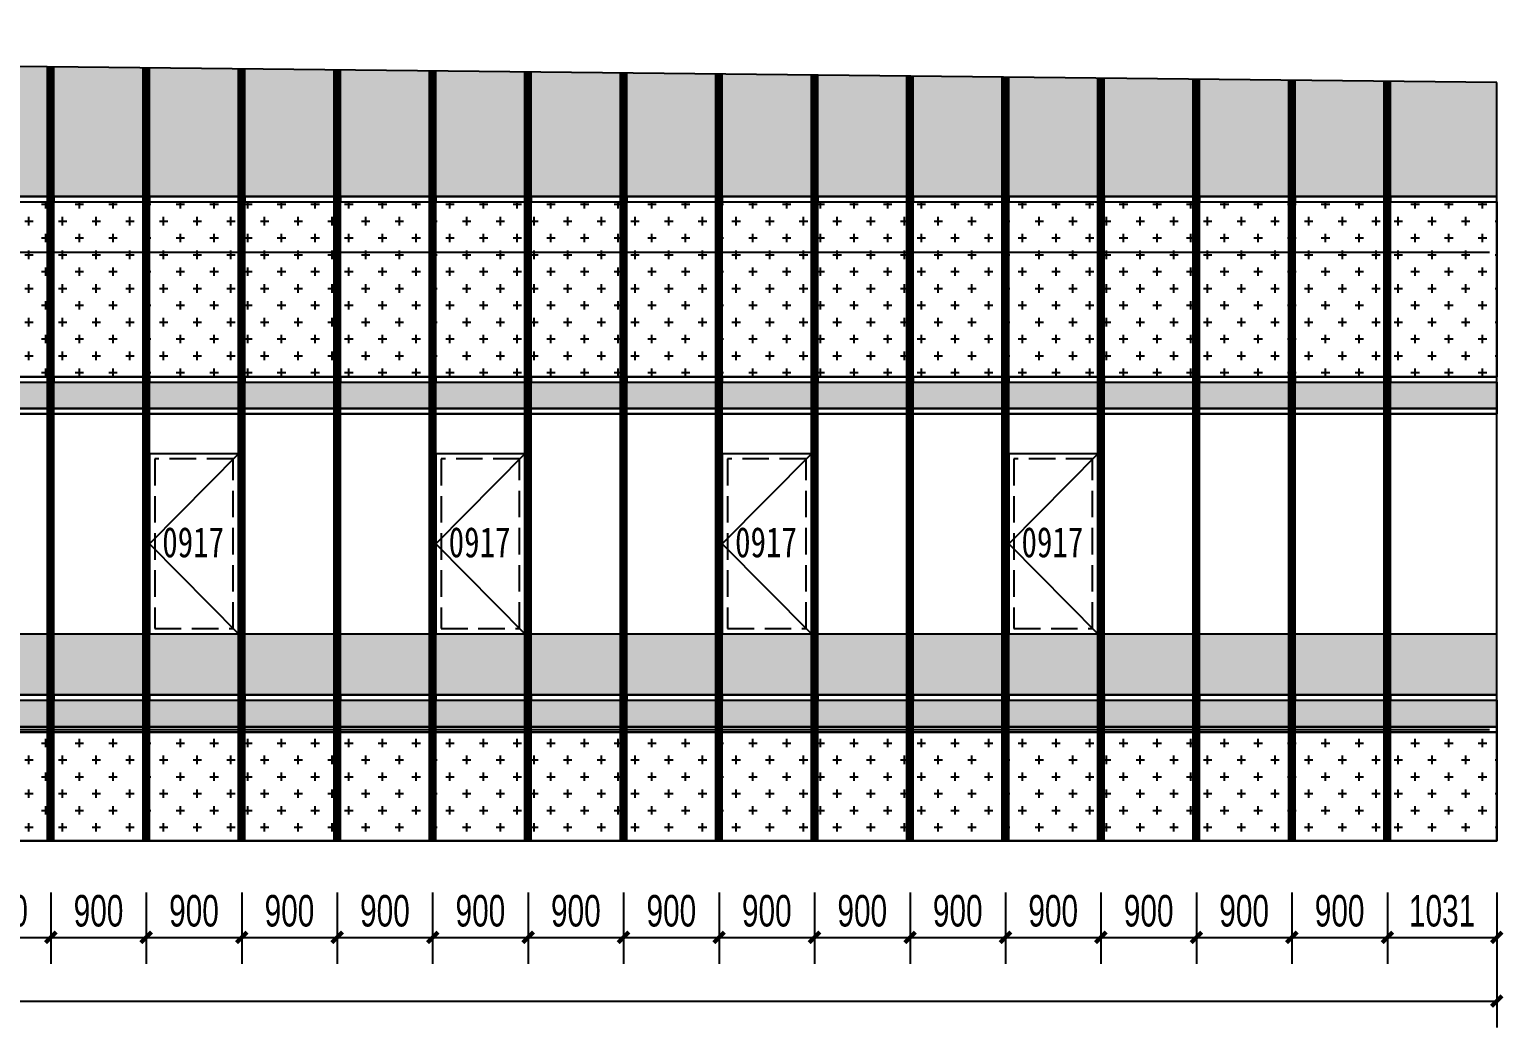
# Model space of a CAD drawing. Extents: x -483182 to 812890, y -390528 to -214858.
# Drawn here: x -357800 to -343904, y -326603 to -317192 of the extents above; entities that cross this region are included whole.
import ezdxf

# ---------------------------------------------------------------- set-up
doc = ezdxf.new("R2010")
doc.units = 0
doc.header["$LTSCALE"] = 1000
doc.header["$MEASUREMENT"] = 0
doc.linetypes.add('DASH', pattern=[0.35, 0.25, -0.1])
for name, color, linetype in [('01-标注_尺寸', 124, 'Continuous'), ('05-填充_156', 156, 'Continuous'), ('05-填充_168', 168, 'Continuous'), ('05-填充_18', 18, 'Continuous'), ('05-填充_天正', 14, 'Continuous'), ('A-C_幕墙龙骨', 133, 'Continuous'), ('A-C_窗', 140, 'Continuous'), ('E-立面轮廓', 241, 'Continuous')]:
    doc.layers.add(name, color=color, linetype=linetype)
doc.layers.add('04-不打印_辅助线', color=165, linetype='Continuous', plot=False)
doc.styles.add('_TCH_DIM_T3', font='ros.shx', dxfattribs={"width": 0.705882, "bigfont": 'jd.shx'})
doc.styles.get("Standard").update_dxf_attribs({"font": 'STXIHEI_0.TTF', "width": 0.75})
doc.dimstyles.new('_TCH_ARCH&&100', dxfattribs={"dimtxt": 297.5, "dimasz": 100, "dimexe": 250, "dimexo": 300, "dimgap": 100, "dimtad": 1, "dimdec": 0, "dimzin": 0, "dimdsep": 46, "dimtxsty": '_TCH_DIM_T3', "dimblk": 'ARCHTICK', "dimcen": 0.09, "dimclrt": 7, "dimazin": 2, "dimtfac": 1, "dimtdec": 0, "dimtix": 1, "dimtmove": 2, "dimatfit": 3, "dimfxl": 0, "dimtolj": 1, "dimtzin": 0, "dimarcsym": 0})
pattern_1 = [(0, (-32039.1, 317429.43), (158.75, 158.75), [79.375, -238.125]), (90, (-31999.41, 317389.74), (-158.75, 158.75), [79.375, -238.125])]
pattern_2 = [(50, (0, 0), (364.36934, -31.87817), [38.1, -419.1]), (355, (0, 0), (-70.48565, 382.11329), [30.48, -335.28]), (100.451, (30.36, -2.66), (293.885, 350.23338), [32.38, -356.18]), (46.1842, (0, 101.6), (542.1581, -84.08466), [57.15, -628.65]), (96.6356, (45.2, 94.6), (474.80847, 494.8511), [48.57, -534.27]), (351.184, (0, 101.6), (474.8092, 494.85024), [45.72, -502.92]), (21, (50.8, 76.2), (303.22976, -204.53104), [38.1, -419.1]), (326, (50.8, 76.2), (123.60406, 368.37593), [30.48, -335.28]), (71.4514, (76.07, 59.16), (426.83298, 163.84572), [32.38, -356.18]), (37.5, (0, 0), (6.177207, 169.110078), [0, -331.216, 0, -340.36, 0, -336.55]), (7.5, (0, 0), (133.639325, 200.36115), [0, -194.056, 0, -323.596, 0, -128.27]), (327.5, (-113.28, 0), (271.18119, -11.457488), [0, -127, 0, -396.24, 0, -525.78]), (317.5, (-164.08, 0), (296.25836, 50.85298), [0, -165.1, 0, -263.144, 0, -373.38])]
pattern_3 = [(0, (-32249, 317429.43), (158.75, 158.75), [79.375, -238.125]), (90, (-32209.32, 317389.74), (-158.75, 158.75), [79.375, -238.125])]

# ---------------------------------------------------------------- blocks, each defined once
blk = doc.blocks.new('yktdujyfkiu34')
at = {"layer": '05-填充_156'}
h = blk.add_hatch(dxfattribs=at)
h.set_pattern_fill('CROSS', color=136, scale=100)
h.set_pattern_definition(pattern_1)
h.paths.add_polyline_path([(49, 5875), (1050, 5875), (1050, 4225), (49, 4225)])
h = blk.add_hatch(dxfattribs=at)
h.set_pattern_fill('CROSS', color=136, scale=100)
h.set_pattern_definition(pattern_1)
h.paths.add_polyline_path([(49, 875), (1050, 875), (1050, -150), (49, -150)])
at = {"layer": '05-填充_168'}
h = blk.add_hatch(color=256, dxfattribs=at)
h.dxf.hatch_style = 1
h.paths.add_polyline_path([(49, 4175), (1050, 4175), (1050, 3925), (49, 3925)])
h = blk.add_hatch(color=256, dxfattribs=at)
h.dxf.hatch_style = 1
h.paths.add_polyline_path([(49, 1175), (1050, 1175), (1050, 925), (49, 925)])
for points in [[(49, 5925), (1050, 5925)], [(49, 5875), (1050, 5875)], [(49, 5875), (1050, 5875)], [(49, 4225), (1050, 4225)], [(49, 4175), (1050, 4175)], [(49, 3925), (1050, 3925)], [(49, 3875), (1050, 3875)], [(49, 1800), (1050, 1800)], [(49, 1225), (1050, 1225)], [(49, 1175), (1050, 1175)], [(49, 925), (1050, 925)], [(49, 875), (1050, 875)]]:
    blk.add_lwpolyline(points)
for points in [[(49, 5875), (1050, 5875), (1050, 5925), (49, 5925)], [(49, 5875), (1050, 5875), (1050, 4225), (49, 4225)], [(49, 4175), (1050, 4175), (1050, 4225), (49, 4225)], [(49, 4175), (1050, 4175), (1050, 3925), (49, 3925)], [(1050, 3875), (49, 3875), (49, 3925), (1050, 3925)], [(49, 1175), (1050, 1175), (1050, 1225), (49, 1225)], [(49, 1175), (1050, 1175), (1050, 925), (49, 925)], [(1050, 875), (49, 875), (49, 925), (1050, 925)], [(49, 875), (1050, 875), (1050, -150), (49, -150)]]:
    blk.add_lwpolyline(points, close=True)
blk = doc.blocks.new('*U723')
blk.add_lwpolyline([(0, 0), (840, 0), (840, 1700), (0, 1700)], close=True)
blk.add_lwpolyline([(840, 1700), (0, 850), (840, 0)])
at = {"linetype": 'DASH'}
blk.add_lwpolyline([(50, 50), (790, 50), (790, 1650), (50, 1650)], close=True, dxfattribs=at)
at = {"layer": '04-不打印_辅助线', "width": 0.75}
blk.add_text('0917', height=285.4, dxfattribs=at).set_placement((121, 723))
blk = doc.blocks.new('*U722')
blk.add_lwpolyline([(0, 0), (840, 0), (840, 1700), (0, 1700)], close=True)
blk.add_lwpolyline([(840, 1700), (0, 850), (840, 0)])
at = {"linetype": 'DASH'}
blk.add_lwpolyline([(50, 50), (790, 50), (790, 1650), (50, 1650)], close=True, dxfattribs=at)
at = {"layer": '04-不打印_辅助线', "width": 0.75}
blk.add_text('0917', height=285.4, dxfattribs=at).set_placement((121, 723))
blk = doc.blocks.new('yktdujyfkiu33')
at = {"layer": '05-填充_156'}
h = blk.add_hatch(dxfattribs=at)
h.set_pattern_fill('CROSS', color=136, scale=100)
h.set_pattern_definition(pattern_3)
h.paths.add_polyline_path([(0, 5875), (840, 5875), (840, 4225), (0, 4225)])
h = blk.add_hatch(dxfattribs=at)
h.set_pattern_fill('CROSS', color=136, scale=100)
h.set_pattern_definition(pattern_3)
h.paths.add_polyline_path([(0, 875), (840, 875), (840, -150), (0, -150)])
at = {"layer": '05-填充_168'}
h = blk.add_hatch(color=256, dxfattribs=at)
h.dxf.hatch_style = 1
h.paths.add_polyline_path([(0, 4175), (840, 4175), (840, 3925), (0, 3925)])
h = blk.add_hatch(color=256, dxfattribs=at)
h.dxf.hatch_style = 1
h.paths.add_polyline_path([(0, 1175), (840, 1175), (840, 925), (0, 925)])
for points in [[(0, 5925), (840, 5925)], [(0, 5875), (840, 5875)], [(0, 5875), (840, 5875)], [(0, 4225), (840, 4225)], [(0, 4175), (840, 4175)], [(0, 3925), (840, 3925)], [(0, 3875), (840, 3875)], [(0, 1800), (840, 1800)], [(0, 1225), (840, 1225)], [(0, 1175), (840, 1175)], [(0, 925), (840, 925)], [(0, 875), (840, 875)]]:
    blk.add_lwpolyline(points)
for points in [[(0, 5875), (840, 5875), (840, 5925), (0, 5925)], [(0, 5875), (840, 5875), (840, 4225), (0, 4225)], [(0, 4175), (840, 4175), (840, 4225), (0, 4225)], [(0, 4175), (840, 4175), (840, 3925), (0, 3925)], [(840, 3875), (0, 3875), (0, 3925), (840, 3925)], [(0, 1175), (840, 1175), (840, 1225), (0, 1225)], [(0, 1175), (840, 1175), (840, 925), (0, 925)], [(840, 875), (0, 875), (0, 925), (840, 925)], [(0, 875), (840, 875), (840, -150), (0, -150)]]:
    blk.add_lwpolyline(points, close=True)
blk = doc.blocks.new('_ArchTick')
at = {"color": 0, "linetype": 'ByBlock', "const_width": 0.4}
blk.add_lwpolyline([(-0.5, -0.5), (0.5, 0.5)], dxfattribs=at)
blk = doc.blocks.new('*D1029')
at = {"layer": '01-标注_尺寸', "color": 0, "lineweight": -2, "transparency": 16777216}
for p, q in [((-390200, -325431), (-390200, -326603)), ((-343968, -325431), (-343968, -326603)), ((-390200, -326353), (-343968, -326353))]:
    blk.add_line(p, q, dxfattribs=at)
at = {"layer": 'Defpoints', "color": 0, "transparency": 16777216}
for p in [(-390200, -325131), (-343968, -325131), (-343968, -326353)]:
    blk.add_point(p, dxfattribs=at)
at = {"layer": '01-标注_尺寸', "color": 0, "lineweight": -2, "transparency": 16777216, "xscale": 100, "yscale": 100, "zscale": 100, "rotation": 180}
blk.add_blockref('_ArchTick', (-390200, -326353), dxfattribs=at)
at = {"layer": '01-标注_尺寸', "color": 0, "lineweight": -2, "transparency": 16777216, "xscale": 100, "yscale": 100, "zscale": 100}
blk.add_blockref('_ArchTick', (-343968, -326353), dxfattribs=at)
at = {"layer": '01-标注_尺寸', "color": 7, "transparency": 16777216, "insert": (-367084, -326104), "char_height": 297.5, "attachment_point": 5, "style": '_TCH_DIM_T3'}
blk.add_mtext('\\A1;46232', dxfattribs=at)
blk = doc.blocks.new('*D1065')
at = {"layer": '01-标注_尺寸', "color": 0, "lineweight": -2, "transparency": 16777216}
for p, q in [((-358499, -325331), (-358499, -326003)), ((-357599, -325331), (-357599, -326003)), ((-358499, -325753), (-357599, -325753))]:
    blk.add_line(p, q, dxfattribs=at)
at = {"layer": 'Defpoints', "color": 0, "transparency": 16777216}
for p in [(-358499, -325031), (-357599, -325031), (-357599, -325753)]:
    blk.add_point(p, dxfattribs=at)
at = {"layer": '01-标注_尺寸', "color": 0, "lineweight": -2, "transparency": 16777216, "xscale": 100, "yscale": 100, "zscale": 100, "rotation": 180}
blk.add_blockref('_ArchTick', (-358499, -325753), dxfattribs=at)
at = {"layer": '01-标注_尺寸', "color": 0, "lineweight": -2, "transparency": 16777216, "xscale": 100, "yscale": 100, "zscale": 100}
blk.add_blockref('_ArchTick', (-357599, -325753), dxfattribs=at)
at = {"layer": '01-标注_尺寸', "color": 7, "transparency": 16777216, "insert": (-358049, -325504), "char_height": 297.5, "attachment_point": 5, "style": '_TCH_DIM_T3'}
blk.add_mtext('\\A1;900', dxfattribs=at)
blk = doc.blocks.new('*D1066')
at = {"layer": '01-标注_尺寸', "color": 0, "lineweight": -2, "transparency": 16777216}
for p, q in [((-357599, -325331), (-357599, -326003)), ((-356699, -325331), (-356699, -326003)), ((-357599, -325753), (-356699, -325753))]:
    blk.add_line(p, q, dxfattribs=at)
at = {"layer": 'Defpoints', "color": 0, "transparency": 16777216}
for p in [(-357599, -325031), (-356699, -325031), (-356699, -325753)]:
    blk.add_point(p, dxfattribs=at)
at = {"layer": '01-标注_尺寸', "color": 0, "lineweight": -2, "transparency": 16777216, "xscale": 100, "yscale": 100, "zscale": 100, "rotation": 180}
blk.add_blockref('_ArchTick', (-357599, -325753), dxfattribs=at)
at = {"layer": '01-标注_尺寸', "color": 0, "lineweight": -2, "transparency": 16777216, "xscale": 100, "yscale": 100, "zscale": 100}
blk.add_blockref('_ArchTick', (-356699, -325753), dxfattribs=at)
at = {"layer": '01-标注_尺寸', "color": 7, "transparency": 16777216, "insert": (-357149, -325504), "char_height": 297.5, "attachment_point": 5, "style": '_TCH_DIM_T3'}
blk.add_mtext('\\A1;900', dxfattribs=at)
blk = doc.blocks.new('*D1067')
at = {"layer": '01-标注_尺寸', "color": 0, "lineweight": -2, "transparency": 16777216}
for p, q in [((-356699, -325331), (-356699, -326003)), ((-355799, -325331), (-355799, -326003)), ((-356699, -325753), (-355799, -325753))]:
    blk.add_line(p, q, dxfattribs=at)
at = {"layer": 'Defpoints', "color": 0, "transparency": 16777216}
for p in [(-356699, -325031), (-355799, -325031), (-355799, -325753)]:
    blk.add_point(p, dxfattribs=at)
at = {"layer": '01-标注_尺寸', "color": 0, "lineweight": -2, "transparency": 16777216, "xscale": 100, "yscale": 100, "zscale": 100, "rotation": 180}
blk.add_blockref('_ArchTick', (-356699, -325753), dxfattribs=at)
at = {"layer": '01-标注_尺寸', "color": 0, "lineweight": -2, "transparency": 16777216, "xscale": 100, "yscale": 100, "zscale": 100}
blk.add_blockref('_ArchTick', (-355799, -325753), dxfattribs=at)
at = {"layer": '01-标注_尺寸', "color": 7, "transparency": 16777216, "insert": (-356249, -325504), "char_height": 297.5, "attachment_point": 5, "style": '_TCH_DIM_T3'}
blk.add_mtext('\\A1;900', dxfattribs=at)
blk = doc.blocks.new('*D1068')
at = {"layer": '01-标注_尺寸', "color": 0, "lineweight": -2, "transparency": 16777216}
for p, q in [((-355799, -325331), (-355799, -326003)), ((-354899, -325331), (-354899, -326003)), ((-355799, -325753), (-354899, -325753))]:
    blk.add_line(p, q, dxfattribs=at)
at = {"layer": 'Defpoints', "color": 0, "transparency": 16777216}
for p in [(-355799, -325031), (-354899, -325031), (-354899, -325753)]:
    blk.add_point(p, dxfattribs=at)
at = {"layer": '01-标注_尺寸', "color": 0, "lineweight": -2, "transparency": 16777216, "xscale": 100, "yscale": 100, "zscale": 100, "rotation": 180}
blk.add_blockref('_ArchTick', (-355799, -325753), dxfattribs=at)
at = {"layer": '01-标注_尺寸', "color": 0, "lineweight": -2, "transparency": 16777216, "xscale": 100, "yscale": 100, "zscale": 100}
blk.add_blockref('_ArchTick', (-354899, -325753), dxfattribs=at)
at = {"layer": '01-标注_尺寸', "color": 7, "transparency": 16777216, "insert": (-355349, -325504), "char_height": 297.5, "attachment_point": 5, "style": '_TCH_DIM_T3'}
blk.add_mtext('\\A1;900', dxfattribs=at)
blk = doc.blocks.new('*D1069')
at = {"layer": '01-标注_尺寸', "color": 0, "lineweight": -2, "transparency": 16777216}
for p, q in [((-354899, -325331), (-354899, -326003)), ((-353999, -325331), (-353999, -326003)), ((-354899, -325753), (-353999, -325753))]:
    blk.add_line(p, q, dxfattribs=at)
at = {"layer": 'Defpoints', "color": 0, "transparency": 16777216}
for p in [(-354899, -325031), (-353999, -325031), (-353999, -325753)]:
    blk.add_point(p, dxfattribs=at)
at = {"layer": '01-标注_尺寸', "color": 0, "lineweight": -2, "transparency": 16777216, "xscale": 100, "yscale": 100, "zscale": 100, "rotation": 180}
blk.add_blockref('_ArchTick', (-354899, -325753), dxfattribs=at)
at = {"layer": '01-标注_尺寸', "color": 0, "lineweight": -2, "transparency": 16777216, "xscale": 100, "yscale": 100, "zscale": 100}
blk.add_blockref('_ArchTick', (-353999, -325753), dxfattribs=at)
at = {"layer": '01-标注_尺寸', "color": 7, "transparency": 16777216, "insert": (-354449, -325504), "char_height": 297.5, "attachment_point": 5, "style": '_TCH_DIM_T3'}
blk.add_mtext('\\A1;900', dxfattribs=at)
blk = doc.blocks.new('*D1070')
at = {"layer": '01-标注_尺寸', "color": 0, "lineweight": -2, "transparency": 16777216}
for p, q in [((-353999, -325331), (-353999, -326003)), ((-353099, -325331), (-353099, -326003)), ((-353999, -325753), (-353099, -325753))]:
    blk.add_line(p, q, dxfattribs=at)
at = {"layer": 'Defpoints', "color": 0, "transparency": 16777216}
for p in [(-353999, -325031), (-353099, -325031), (-353099, -325753)]:
    blk.add_point(p, dxfattribs=at)
at = {"layer": '01-标注_尺寸', "color": 0, "lineweight": -2, "transparency": 16777216, "xscale": 100, "yscale": 100, "zscale": 100, "rotation": 180}
blk.add_blockref('_ArchTick', (-353999, -325753), dxfattribs=at)
at = {"layer": '01-标注_尺寸', "color": 0, "lineweight": -2, "transparency": 16777216, "xscale": 100, "yscale": 100, "zscale": 100}
blk.add_blockref('_ArchTick', (-353099, -325753), dxfattribs=at)
at = {"layer": '01-标注_尺寸', "color": 7, "transparency": 16777216, "insert": (-353549, -325504), "char_height": 297.5, "attachment_point": 5, "style": '_TCH_DIM_T3'}
blk.add_mtext('\\A1;900', dxfattribs=at)
blk = doc.blocks.new('*D1071')
at = {"layer": '01-标注_尺寸', "color": 0, "lineweight": -2, "transparency": 16777216}
for p, q in [((-353099, -325331), (-353099, -326003)), ((-352199, -325331), (-352199, -326003)), ((-353099, -325753), (-352199, -325753))]:
    blk.add_line(p, q, dxfattribs=at)
at = {"layer": 'Defpoints', "color": 0, "transparency": 16777216}
for p in [(-353099, -325031), (-352199, -325031), (-352199, -325753)]:
    blk.add_point(p, dxfattribs=at)
at = {"layer": '01-标注_尺寸', "color": 0, "lineweight": -2, "transparency": 16777216, "xscale": 100, "yscale": 100, "zscale": 100, "rotation": 180}
blk.add_blockref('_ArchTick', (-353099, -325753), dxfattribs=at)
at = {"layer": '01-标注_尺寸', "color": 0, "lineweight": -2, "transparency": 16777216, "xscale": 100, "yscale": 100, "zscale": 100}
blk.add_blockref('_ArchTick', (-352199, -325753), dxfattribs=at)
at = {"layer": '01-标注_尺寸', "color": 7, "transparency": 16777216, "insert": (-352649, -325504), "char_height": 297.5, "attachment_point": 5, "style": '_TCH_DIM_T3'}
blk.add_mtext('\\A1;900', dxfattribs=at)
blk = doc.blocks.new('*D1072')
at = {"layer": '01-标注_尺寸', "color": 0, "lineweight": -2, "transparency": 16777216}
for p, q in [((-352199, -325331), (-352199, -326003)), ((-351299, -325331), (-351299, -326003)), ((-352199, -325753), (-351299, -325753))]:
    blk.add_line(p, q, dxfattribs=at)
at = {"layer": 'Defpoints', "color": 0, "transparency": 16777216}
for p in [(-352199, -325031), (-351299, -325031), (-351299, -325753)]:
    blk.add_point(p, dxfattribs=at)
at = {"layer": '01-标注_尺寸', "color": 0, "lineweight": -2, "transparency": 16777216, "xscale": 100, "yscale": 100, "zscale": 100, "rotation": 180}
blk.add_blockref('_ArchTick', (-352199, -325753), dxfattribs=at)
at = {"layer": '01-标注_尺寸', "color": 0, "lineweight": -2, "transparency": 16777216, "xscale": 100, "yscale": 100, "zscale": 100}
blk.add_blockref('_ArchTick', (-351299, -325753), dxfattribs=at)
at = {"layer": '01-标注_尺寸', "color": 7, "transparency": 16777216, "insert": (-351749, -325504), "char_height": 297.5, "attachment_point": 5, "style": '_TCH_DIM_T3'}
blk.add_mtext('\\A1;900', dxfattribs=at)
blk = doc.blocks.new('*D1073')
at = {"layer": '01-标注_尺寸', "color": 0, "lineweight": -2, "transparency": 16777216}
for p, q in [((-351299, -325331), (-351299, -326003)), ((-350399, -325331), (-350399, -326003)), ((-351299, -325753), (-350399, -325753))]:
    blk.add_line(p, q, dxfattribs=at)
at = {"layer": 'Defpoints', "color": 0, "transparency": 16777216}
for p in [(-351299, -325031), (-350399, -325031), (-350399, -325753)]:
    blk.add_point(p, dxfattribs=at)
at = {"layer": '01-标注_尺寸', "color": 0, "lineweight": -2, "transparency": 16777216, "xscale": 100, "yscale": 100, "zscale": 100, "rotation": 180}
blk.add_blockref('_ArchTick', (-351299, -325753), dxfattribs=at)
at = {"layer": '01-标注_尺寸', "color": 0, "lineweight": -2, "transparency": 16777216, "xscale": 100, "yscale": 100, "zscale": 100}
blk.add_blockref('_ArchTick', (-350399, -325753), dxfattribs=at)
at = {"layer": '01-标注_尺寸', "color": 7, "transparency": 16777216, "insert": (-350849, -325504), "char_height": 297.5, "attachment_point": 5, "style": '_TCH_DIM_T3'}
blk.add_mtext('\\A1;900', dxfattribs=at)
blk = doc.blocks.new('*D1074')
at = {"layer": '01-标注_尺寸', "color": 0, "lineweight": -2, "transparency": 16777216}
for p, q in [((-350399, -325331), (-350399, -326003)), ((-349499, -325331), (-349499, -326003)), ((-350399, -325753), (-349499, -325753))]:
    blk.add_line(p, q, dxfattribs=at)
at = {"layer": 'Defpoints', "color": 0, "transparency": 16777216}
for p in [(-350399, -325031), (-349499, -325031), (-349499, -325753)]:
    blk.add_point(p, dxfattribs=at)
at = {"layer": '01-标注_尺寸', "color": 0, "lineweight": -2, "transparency": 16777216, "xscale": 100, "yscale": 100, "zscale": 100, "rotation": 180}
blk.add_blockref('_ArchTick', (-350399, -325753), dxfattribs=at)
at = {"layer": '01-标注_尺寸', "color": 0, "lineweight": -2, "transparency": 16777216, "xscale": 100, "yscale": 100, "zscale": 100}
blk.add_blockref('_ArchTick', (-349499, -325753), dxfattribs=at)
at = {"layer": '01-标注_尺寸', "color": 7, "transparency": 16777216, "insert": (-349949, -325504), "char_height": 297.5, "attachment_point": 5, "style": '_TCH_DIM_T3'}
blk.add_mtext('\\A1;900', dxfattribs=at)
blk = doc.blocks.new('*D1075')
at = {"layer": '01-标注_尺寸', "color": 0, "lineweight": -2, "transparency": 16777216}
for p, q in [((-349499, -325331), (-349499, -326003)), ((-348599, -325331), (-348599, -326003)), ((-349499, -325753), (-348599, -325753))]:
    blk.add_line(p, q, dxfattribs=at)
at = {"layer": 'Defpoints', "color": 0, "transparency": 16777216}
for p in [(-349499, -325031), (-348599, -325031), (-348599, -325753)]:
    blk.add_point(p, dxfattribs=at)
at = {"layer": '01-标注_尺寸', "color": 0, "lineweight": -2, "transparency": 16777216, "xscale": 100, "yscale": 100, "zscale": 100, "rotation": 180}
blk.add_blockref('_ArchTick', (-349499, -325753), dxfattribs=at)
at = {"layer": '01-标注_尺寸', "color": 0, "lineweight": -2, "transparency": 16777216, "xscale": 100, "yscale": 100, "zscale": 100}
blk.add_blockref('_ArchTick', (-348599, -325753), dxfattribs=at)
at = {"layer": '01-标注_尺寸', "color": 7, "transparency": 16777216, "insert": (-349049, -325504), "char_height": 297.5, "attachment_point": 5, "style": '_TCH_DIM_T3'}
blk.add_mtext('\\A1;900', dxfattribs=at)
blk = doc.blocks.new('*D1076')
at = {"layer": '01-标注_尺寸', "color": 0, "lineweight": -2, "transparency": 16777216}
for p, q in [((-348599, -325331), (-348599, -326003)), ((-347699, -325331), (-347699, -326003)), ((-348599, -325753), (-347699, -325753))]:
    blk.add_line(p, q, dxfattribs=at)
at = {"layer": 'Defpoints', "color": 0, "transparency": 16777216}
for p in [(-348599, -325031), (-347699, -325031), (-347699, -325753)]:
    blk.add_point(p, dxfattribs=at)
at = {"layer": '01-标注_尺寸', "color": 0, "lineweight": -2, "transparency": 16777216, "xscale": 100, "yscale": 100, "zscale": 100, "rotation": 180}
blk.add_blockref('_ArchTick', (-348599, -325753), dxfattribs=at)
at = {"layer": '01-标注_尺寸', "color": 0, "lineweight": -2, "transparency": 16777216, "xscale": 100, "yscale": 100, "zscale": 100}
blk.add_blockref('_ArchTick', (-347699, -325753), dxfattribs=at)
at = {"layer": '01-标注_尺寸', "color": 7, "transparency": 16777216, "insert": (-348149, -325504), "char_height": 297.5, "attachment_point": 5, "style": '_TCH_DIM_T3'}
blk.add_mtext('\\A1;900', dxfattribs=at)
blk = doc.blocks.new('*D1077')
at = {"layer": '01-标注_尺寸', "color": 0, "lineweight": -2, "transparency": 16777216}
for p, q in [((-347699, -325331), (-347699, -326003)), ((-346799, -325331), (-346799, -326003)), ((-347699, -325753), (-346799, -325753))]:
    blk.add_line(p, q, dxfattribs=at)
at = {"layer": 'Defpoints', "color": 0, "transparency": 16777216}
for p in [(-347699, -325031), (-346799, -325031), (-346799, -325753)]:
    blk.add_point(p, dxfattribs=at)
at = {"layer": '01-标注_尺寸', "color": 0, "lineweight": -2, "transparency": 16777216, "xscale": 100, "yscale": 100, "zscale": 100, "rotation": 180}
blk.add_blockref('_ArchTick', (-347699, -325753), dxfattribs=at)
at = {"layer": '01-标注_尺寸', "color": 0, "lineweight": -2, "transparency": 16777216, "xscale": 100, "yscale": 100, "zscale": 100}
blk.add_blockref('_ArchTick', (-346799, -325753), dxfattribs=at)
at = {"layer": '01-标注_尺寸', "color": 7, "transparency": 16777216, "insert": (-347249, -325504), "char_height": 297.5, "attachment_point": 5, "style": '_TCH_DIM_T3'}
blk.add_mtext('\\A1;900', dxfattribs=at)
blk = doc.blocks.new('*D1078')
at = {"layer": '01-标注_尺寸', "color": 0, "lineweight": -2, "transparency": 16777216}
for p, q in [((-346799, -325331), (-346799, -326003)), ((-345899, -325331), (-345899, -326003)), ((-346799, -325753), (-345899, -325753))]:
    blk.add_line(p, q, dxfattribs=at)
at = {"layer": 'Defpoints', "color": 0, "transparency": 16777216}
for p in [(-346799, -325031), (-345899, -325031), (-345899, -325753)]:
    blk.add_point(p, dxfattribs=at)
at = {"layer": '01-标注_尺寸', "color": 0, "lineweight": -2, "transparency": 16777216, "xscale": 100, "yscale": 100, "zscale": 100, "rotation": 180}
blk.add_blockref('_ArchTick', (-346799, -325753), dxfattribs=at)
at = {"layer": '01-标注_尺寸', "color": 0, "lineweight": -2, "transparency": 16777216, "xscale": 100, "yscale": 100, "zscale": 100}
blk.add_blockref('_ArchTick', (-345899, -325753), dxfattribs=at)
at = {"layer": '01-标注_尺寸', "color": 7, "transparency": 16777216, "insert": (-346349, -325504), "char_height": 297.5, "attachment_point": 5, "style": '_TCH_DIM_T3'}
blk.add_mtext('\\A1;900', dxfattribs=at)
blk = doc.blocks.new('*D1079')
at = {"layer": '01-标注_尺寸', "color": 0, "lineweight": -2, "transparency": 16777216}
for p, q in [((-345899, -325331), (-345899, -326003)), ((-344999, -325331), (-344999, -326003)), ((-345899, -325753), (-344999, -325753))]:
    blk.add_line(p, q, dxfattribs=at)
at = {"layer": 'Defpoints', "color": 0, "transparency": 16777216}
for p in [(-345899, -325031), (-344999, -325031), (-344999, -325753)]:
    blk.add_point(p, dxfattribs=at)
at = {"layer": '01-标注_尺寸', "color": 0, "lineweight": -2, "transparency": 16777216, "xscale": 100, "yscale": 100, "zscale": 100, "rotation": 180}
blk.add_blockref('_ArchTick', (-345899, -325753), dxfattribs=at)
at = {"layer": '01-标注_尺寸', "color": 0, "lineweight": -2, "transparency": 16777216, "xscale": 100, "yscale": 100, "zscale": 100}
blk.add_blockref('_ArchTick', (-344999, -325753), dxfattribs=at)
at = {"layer": '01-标注_尺寸', "color": 7, "transparency": 16777216, "insert": (-345449, -325504), "char_height": 297.5, "attachment_point": 5, "style": '_TCH_DIM_T3'}
blk.add_mtext('\\A1;900', dxfattribs=at)
blk = doc.blocks.new('*D1080')
at = {"layer": '01-标注_尺寸', "color": 0, "lineweight": -2, "transparency": 16777216}
for p, q in [((-344999, -325331), (-344999, -326003)), ((-343968, -325331), (-343968, -326003)), ((-344999, -325753), (-343968, -325753))]:
    blk.add_line(p, q, dxfattribs=at)
at = {"layer": 'Defpoints', "color": 0, "transparency": 16777216}
for p in [(-344999, -325031), (-343968, -325031), (-343968, -325753)]:
    blk.add_point(p, dxfattribs=at)
at = {"layer": '01-标注_尺寸', "color": 0, "lineweight": -2, "transparency": 16777216, "xscale": 100, "yscale": 100, "zscale": 100, "rotation": 180}
blk.add_blockref('_ArchTick', (-344999, -325753), dxfattribs=at)
at = {"layer": '01-标注_尺寸', "color": 0, "lineweight": -2, "transparency": 16777216, "xscale": 100, "yscale": 100, "zscale": 100}
blk.add_blockref('_ArchTick', (-343968, -325753), dxfattribs=at)
at = {"layer": '01-标注_尺寸', "color": 7, "transparency": 16777216, "insert": (-344483, -325504), "char_height": 297.5, "attachment_point": 5, "style": '_TCH_DIM_T3'}
blk.add_mtext('\\A1;1031', dxfattribs=at)

msp = doc.modelspace()

# ---------------------------------------------------------------- hatches: boundary and pattern name
at = {"layer": '05-填充_天正'}
h = msp.add_hatch(dxfattribs=at)
h.set_pattern_fill('AR-CONC', color=256, scale=200)
h.set_pattern_definition(pattern_2)
h.paths.add_polyline_path([(-389128.9, -317203.5), (-390199.9, -317191.9), (-390199.9, -318766.9), (-389128.9, -318766.9)])
h.paths.add_polyline_path([(-388228.9, -317213.2), (-389068.9, -317204.2), (-389068.9, -318766.9), (-388228.9, -318766.9)])
h.paths.add_polyline_path([(-387328.9, -317223), (-388168.9, -317213.9), (-388168.9, -318766.9), (-387328.9, -318766.9)])
h.paths.add_polyline_path([(-386428.9, -317232.7), (-387268.9, -317223.6), (-387268.9, -318766.9), (-386428.9, -318766.9)])
h.paths.add_polyline_path([(-385528.9, -317242.4), (-386368.9, -317233.4), (-386368.9, -318766.9), (-385528.9, -318766.9)])
h.paths.add_polyline_path([(-384628.9, -317252.2), (-385468.9, -317243.1), (-385468.9, -318766.9), (-384628.9, -318766.9)])
h.paths.add_polyline_path([(-383728.9, -317261.9), (-384568.9, -317252.8), (-384568.9, -318766.9), (-383728.9, -318766.9)])
h.paths.add_polyline_path([(-382828.9, -317271.6), (-383668.9, -317262.6), (-383668.9, -318766.9), (-382828.9, -318766.9)])
h.paths.add_polyline_path([(-381928.9, -317281.4), (-382768.9, -317272.3), (-382768.9, -318766.9), (-381928.9, -318766.9)])
h.paths.add_polyline_path([(-381028.9, -317291.1), (-381868.9, -317282), (-381868.9, -318766.9), (-381028.9, -318766.9)])
h.paths.add_polyline_path([(-380128.9, -317300.8), (-380968.9, -317291.8), (-380968.9, -318766.9), (-380128.9, -318766.9)])
h.paths.add_polyline_path([(-379228.9, -317310.6), (-380068.9, -317301.5), (-380068.9, -318766.9), (-379228.9, -318766.9)])
h.paths.add_polyline_path([(-378328.9, -317320.3), (-379168.9, -317311.2), (-379168.9, -318766.9), (-378328.9, -318766.9)])
h.paths.add_polyline_path([(-377428.9, -317330), (-378268.9, -317321), (-378268.9, -318766.9), (-377428.9, -318766.9)])
h.paths.add_polyline_path([(-376528.9, -317339.8), (-377368.9, -317330.7), (-377368.9, -318766.9), (-376528.9, -318766.9)])
h.paths.add_polyline_path([(-375628.9, -317349.5), (-376468.9, -317340.4), (-376468.9, -318766.9), (-375628.9, -318766.9)])
h.paths.add_polyline_path([(-374728.9, -317359.2), (-375568.9, -317350.2), (-375568.9, -318766.9), (-374728.9, -318766.9)])
h.paths.add_polyline_path([(-373828.9, -317369), (-374668.9, -317359.9), (-374668.9, -318766.9), (-373828.9, -318766.9)])
h.paths.add_polyline_path([(-372928.9, -317378.7), (-373768.9, -317369.6), (-373768.9, -318766.9), (-372928.9, -318766.9)])
h.paths.add_polyline_path([(-372028.9, -317388.4), (-372868.9, -317379.4), (-372868.9, -318766.9), (-372028.9, -318766.9)])
h.paths.add_polyline_path([(-371128.9, -317398.2), (-371968.9, -317389.1), (-371968.9, -318766.9), (-371128.9, -318766.9)])
h.paths.add_polyline_path([(-370228.9, -317407.9), (-371068.9, -317398.8), (-371068.9, -318766.9), (-370228.9, -318766.9)])
h.paths.add_polyline_path([(-369328.9, -317417.6), (-370168.9, -317408.6), (-370168.9, -318766.9), (-369328.9, -318766.9)])
h.paths.add_polyline_path([(-368428.9, -317427.4), (-369268.9, -317418.3), (-369268.9, -318766.9), (-368428.9, -318766.9)])
h.paths.add_polyline_path([(-367528.9, -317437.1), (-368368.9, -317428), (-368368.9, -318766.9), (-367528.9, -318766.9)])
h.paths.add_polyline_path([(-366628.9, -317446.9), (-367468.9, -317437.8), (-367468.9, -318766.9), (-366628.9, -318766.9)])
h.paths.add_polyline_path([(-365728.9, -317456.6), (-366568.9, -317447.5), (-366568.9, -318766.9), (-365728.9, -318766.9)])
h.paths.add_polyline_path([(-364828.9, -317466.3), (-365668.9, -317457.2), (-365668.9, -318766.9), (-364828.9, -318766.9)])
h.paths.add_polyline_path([(-363928.9, -317476.1), (-364768.9, -317467), (-364768.9, -318766.9), (-363928.9, -318766.9)])
h.paths.add_polyline_path([(-363028.9, -317485.8), (-363868.9, -317476.7), (-363868.9, -318766.9), (-363028.9, -318766.9)])
h.paths.add_polyline_path([(-362128.9, -317495.5), (-362968.9, -317486.4), (-362968.9, -318766.9), (-362128.9, -318766.9)])
h.paths.add_polyline_path([(-361228.9, -317505.3), (-362068.9, -317496.2), (-362068.9, -318766.9), (-361228.9, -318766.9)])
h.paths.add_polyline_path([(-360328.9, -317515), (-361168.9, -317505.9), (-361168.9, -318766.9), (-360328.9, -318766.9)])
h.paths.add_polyline_path([(-359428.9, -317524.7), (-360268.9, -317515.6), (-360268.9, -318766.9), (-359428.9, -318766.9)])
h.paths.add_polyline_path([(-358528.9, -317534.5), (-359368.9, -317525.4), (-359368.9, -318766.9), (-358528.9, -318766.9)])
h.paths.add_polyline_path([(-357628.9, -317544.2), (-358468.9, -317535.1), (-358468.9, -318766.9), (-357628.9, -318766.9)])
h.paths.add_polyline_path([(-356728.9, -317553.9), (-357568.9, -317544.8), (-357568.9, -318766.9), (-356728.9, -318766.9)])
h.paths.add_polyline_path([(-355828.9, -317563.7), (-356668.9, -317554.6), (-356668.9, -318766.9), (-355828.9, -318766.9)])
h.paths.add_polyline_path([(-354928.9, -317573.4), (-355768.9, -317564.3), (-355768.9, -318766.9), (-354928.9, -318766.9)])
h.paths.add_polyline_path([(-354028.9, -317583.1), (-354868.9, -317574), (-354868.9, -318766.9), (-354028.9, -318766.9)])
h.paths.add_polyline_path([(-353128.9, -317592.9), (-353968.9, -317583.8), (-353968.9, -318766.9), (-353128.9, -318766.9)])
h.paths.add_polyline_path([(-352228.9, -317602.6), (-353068.9, -317593.5), (-353068.9, -318766.9), (-352228.9, -318766.9)])
h.paths.add_polyline_path([(-351328.9, -317612.3), (-352168.9, -317603.2), (-352168.9, -318766.9), (-351328.9, -318766.9)])
h.paths.add_polyline_path([(-350428.9, -317622.1), (-351268.9, -317613), (-351268.9, -318766.9), (-350428.9, -318766.9)])
h.paths.add_polyline_path([(-349528.9, -318766.9), (-349528.9, -317631.8), (-350368.9, -317622.7), (-350368.9, -318766.9)])
h.paths.add_polyline_path([(-348628.9, -317641.5), (-349468.9, -317632.4), (-349468.9, -318766.9), (-348628.9, -318766.9)])
h.paths.add_polyline_path([(-347728.9, -317651.3), (-348568.9, -317642.2), (-348568.9, -318766.9), (-347728.9, -318766.9)])
h.paths.add_polyline_path([(-346828.9, -317661), (-347668.9, -317651.9), (-347668.9, -318766.9), (-346828.9, -318766.9)])
h.paths.add_polyline_path([(-345928.9, -317670.7), (-346768.9, -317661.6), (-346768.9, -318766.9), (-345928.9, -318766.9)])
h.paths.add_polyline_path([(-345028.9, -317680.5), (-345868.9, -317671.4), (-345868.9, -318766.9), (-345028.9, -318766.9)])
h.paths.add_polyline_path([(-343968, -318766.9), (-343968, -317691.9), (-344968.9, -317681.1), (-344968.9, -318766.9)])
h = msp.add_hatch(dxfattribs=at)
h.set_pattern_fill('AR-CONC', color=256, scale=200)
h.set_pattern_definition(pattern_2)
h.paths.add_polyline_path([(-343968, -323466.9), (-344968.9, -323466.9), (-344968.9, -322891.9), (-343968, -322891.9)])
h.paths.add_polyline_path([(-345868.9, -323466.9), (-345028.9, -323466.9), (-345028.9, -322891.9), (-345868.9, -322891.9)])
h.paths.add_polyline_path([(-346768.9, -323466.9), (-345928.9, -323466.9), (-345928.9, -322891.9), (-346768.9, -322891.9)])
h.paths.add_polyline_path([(-347668.9, -323466.9), (-346828.9, -323466.9), (-346828.9, -322891.9), (-347668.9, -322891.9)])
h.paths.add_polyline_path([(-348568.9, -323466.9), (-347728.9, -323466.9), (-347728.9, -322891.9), (-348568.9, -322891.9)])
h.paths.add_polyline_path([(-349468.9, -323466.9), (-348628.9, -323466.9), (-348628.9, -322891.9), (-349468.9, -322891.9)])
h.paths.add_polyline_path([(-350368.9, -323466.9), (-349528.9, -323466.9), (-349528.9, -322891.9), (-350368.9, -322891.9)])
h.paths.add_polyline_path([(-351268.9, -323466.9), (-350428.9, -323466.9), (-350428.9, -322891.9), (-351268.9, -322891.9)])
h.paths.add_polyline_path([(-352168.9, -323466.9), (-351328.9, -323466.9), (-351328.9, -322891.9), (-352168.9, -322891.9)])
h.paths.add_polyline_path([(-353068.9, -323466.9), (-352228.9, -323466.9), (-352228.9, -322891.9), (-353068.9, -322891.9)])
h.paths.add_polyline_path([(-353968.9, -323466.9), (-353128.9, -323466.9), (-353128.9, -322891.9), (-353968.9, -322891.9)])
h.paths.add_polyline_path([(-354868.9, -323466.9), (-354028.9, -323466.9), (-354028.9, -322891.9), (-354868.9, -322891.9)])
h.paths.add_polyline_path([(-355768.9, -323466.9), (-354928.9, -323466.9), (-354928.9, -322891.9), (-355768.9, -322891.9)])
h.paths.add_polyline_path([(-356668.9, -323466.9), (-355828.9, -323466.9), (-355828.9, -322891.9), (-356668.9, -322891.9)])
h.paths.add_polyline_path([(-357568.9, -323466.9), (-356728.9, -323466.9), (-356728.9, -322891.9), (-357568.9, -322891.9)])
h.paths.add_polyline_path([(-358468.9, -323466.9), (-357628.9, -323466.9), (-357628.9, -322891.9), (-358468.9, -322891.9)])
h.paths.add_polyline_path([(-359368.9, -323466.9), (-358528.9, -323466.9), (-358528.9, -322891.9), (-359368.9, -322891.9)])
h.paths.add_polyline_path([(-360268.9, -323466.9), (-359428.9, -323466.9), (-359428.9, -322891.9), (-360268.9, -322891.9)])
h.paths.add_polyline_path([(-361168.9, -323466.9), (-360328.9, -323466.9), (-360328.9, -322891.9), (-361168.9, -322891.9)])
h.paths.add_polyline_path([(-362068.9, -323466.9), (-361228.9, -323466.9), (-361228.9, -322891.9), (-362068.9, -322891.9)])
h.paths.add_polyline_path([(-362968.9, -323466.9), (-362128.9, -323466.9), (-362128.9, -322891.9), (-362968.9, -322891.9)])
h.paths.add_polyline_path([(-363868.9, -323466.9), (-363028.9, -323466.9), (-363028.9, -322891.9), (-363868.9, -322891.9)])
h.paths.add_polyline_path([(-364768.9, -323466.9), (-363928.9, -323466.9), (-363928.9, -322891.9), (-364768.9, -322891.9)])
h.paths.add_polyline_path([(-365668.9, -323466.9), (-364828.9, -323466.9), (-364828.9, -322891.9), (-365668.9, -322891.9)])
h.paths.add_polyline_path([(-366568.9, -323466.9), (-365728.9, -323466.9), (-365728.9, -322891.9), (-366568.9, -322891.9)])
h.paths.add_polyline_path([(-367468.9, -323466.9), (-366628.9, -323466.9), (-366628.9, -322891.9), (-367468.9, -322891.9)])
h.paths.add_polyline_path([(-368368.9, -323466.9), (-367528.9, -323466.9), (-367528.9, -322891.9), (-368368.9, -322891.9)])
h.paths.add_polyline_path([(-369268.9, -323466.9), (-368428.9, -323466.9), (-368428.9, -322891.9), (-369268.9, -322891.9)])
h.paths.add_polyline_path([(-370168.9, -323466.9), (-369328.9, -323466.9), (-369328.9, -322891.9), (-370168.9, -322891.9)])
h.paths.add_polyline_path([(-371068.9, -323466.9), (-370228.9, -323466.9), (-370228.9, -322891.9), (-371068.9, -322891.9)])
h.paths.add_polyline_path([(-371968.9, -323466.9), (-371128.9, -323466.9), (-371128.9, -322891.9), (-371968.9, -322891.9)])
h.paths.add_polyline_path([(-372868.9, -323466.9), (-372028.9, -323466.9), (-372028.9, -322891.9), (-372868.9, -322891.9)])
h.paths.add_polyline_path([(-373768.9, -323466.9), (-372928.9, -323466.9), (-372928.9, -322891.9), (-373768.9, -322891.9)])
h.paths.add_polyline_path([(-374668.9, -323466.9), (-373828.9, -323466.9), (-373828.9, -322891.9), (-374668.9, -322891.9)])
h.paths.add_polyline_path([(-375568.9, -323466.9), (-374728.9, -323466.9), (-374728.9, -322891.9), (-375568.9, -322891.9)])
h.paths.add_polyline_path([(-376468.9, -323466.9), (-375628.9, -323466.9), (-375628.9, -322891.9), (-376468.9, -322891.9)])
h.paths.add_polyline_path([(-377368.9, -323466.9), (-376528.9, -323466.9), (-376528.9, -322891.9), (-377368.9, -322891.9)])
h.paths.add_polyline_path([(-378268.9, -323466.9), (-377428.9, -323466.9), (-377428.9, -322891.9), (-378268.9, -322891.9)])
h.paths.add_polyline_path([(-379168.9, -323466.9), (-378328.9, -323466.9), (-378328.9, -322891.9), (-379168.9, -322891.9)])
h.paths.add_polyline_path([(-380068.9, -323466.9), (-379228.9, -323466.9), (-379228.9, -322891.9), (-380068.9, -322891.9)])
h.paths.add_polyline_path([(-380968.9, -323466.9), (-380128.9, -323466.9), (-380128.9, -322891.9), (-380968.9, -322891.9)])
h.paths.add_polyline_path([(-381868.9, -323466.9), (-381028.9, -323466.9), (-381028.9, -322891.9), (-381868.9, -322891.9)])
h.paths.add_polyline_path([(-382768.9, -323466.9), (-381928.9, -323466.9), (-381928.9, -322891.9), (-382768.9, -322891.9)])
h.paths.add_polyline_path([(-383668.9, -323466.9), (-382828.9, -323466.9), (-382828.9, -322891.9), (-383668.9, -322891.9)])
h.paths.add_polyline_path([(-384568.9, -323466.9), (-383728.9, -323466.9), (-383728.9, -322891.9), (-384568.9, -322891.9)])
h.paths.add_polyline_path([(-385468.9, -323466.9), (-384628.9, -323466.9), (-384628.9, -322891.9), (-385468.9, -322891.9)])
h.paths.add_polyline_path([(-386368.9, -323466.9), (-385528.9, -323466.9), (-385528.9, -322891.9), (-386368.9, -322891.9)])
h.paths.add_polyline_path([(-387268.9, -323466.9), (-386428.9, -323466.9), (-386428.9, -322891.9), (-387268.9, -322891.9)])
h.paths.add_polyline_path([(-388168.9, -323466.9), (-387328.9, -323466.9), (-387328.9, -322891.9), (-388168.9, -322891.9)])
h.paths.add_polyline_path([(-389068.9, -323466.9), (-388228.9, -323466.9), (-388228.9, -322891.9), (-389068.9, -322891.9)])
h.paths.add_polyline_path([(-390199.9, -323466.9), (-389128.9, -323466.9), (-389128.9, -322891.9), (-390199.9, -322891.9)])

# ---------------------------------------------------------------- linework, layer by layer
at = {"layer": '04-不打印_辅助线'}
for points in [[(-390489.9, -319291.9), (-344034.9, -319291.9)], [(-390489.9, -323791.9), (-344034.9, -323791.9)]]:
    msp.add_lwpolyline(points, dxfattribs=at)
at = {"layer": '05-填充_18', "const_width": 60}
for points in [[(-357598.9, -324841.9), (-357598.9, -317544.5)], [(-356698.9, -324841.9), (-356698.9, -317554.2)], [(-355798.9, -324841.9), (-355798.9, -317564)], [(-354898.9, -324841.9), (-354898.9, -317573.7)], [(-353998.9, -324841.9), (-353998.9, -317583.4)], [(-353098.9, -324841.9), (-353098.9, -317593.2)], [(-352198.9, -324841.9), (-352198.9, -317602.9)], [(-351298.9, -324841.9), (-351298.9, -317612.6)], [(-350398.9, -324841.9), (-350398.9, -317622.4)], [(-349498.9, -324841.9), (-349498.9, -317632.1)], [(-348598.9, -324841.9), (-348598.9, -317641.8)], [(-347698.9, -324841.9), (-347698.9, -317651.6)], [(-346798.9, -324841.9), (-346798.9, -317661.3)], [(-345898.9, -324841.9), (-345898.9, -317671)], [(-344998.9, -324841.9), (-344998.9, -317680.8)]]:
    msp.add_lwpolyline(points, dxfattribs=at)
at = {"layer": 'A-C_幕墙龙骨'}
for p, q in [((-357628.9, -324841.9), (-357628.9, -317544.2)), ((-357568.9, -324841.9), (-357568.9, -317544.8)), ((-356728.9, -324841.9), (-356728.9, -317553.9)), ((-356668.9, -324841.9), (-356668.9, -317554.6)), ((-355828.9, -324841.9), (-355828.9, -317563.7)), ((-355768.9, -324841.9), (-355768.9, -317564.3)), ((-354928.9, -324841.9), (-354928.9, -317573.4)), ((-354868.9, -324841.9), (-354868.9, -317574)), ((-354028.9, -324841.9), (-354028.9, -317583.1)), ((-353968.9, -324841.9), (-353968.9, -317583.8)), ((-353128.9, -324841.9), (-353128.9, -317592.9)), ((-353068.9, -324841.9), (-353068.9, -317593.5)), ((-352228.9, -324841.9), (-352228.9, -317602.6)), ((-352168.9, -324841.9), (-352168.9, -317603.2)), ((-351328.9, -324841.9), (-351328.9, -317612.3)), ((-351268.9, -324841.9), (-351268.9, -317613)), ((-350428.9, -324841.9), (-350428.9, -317622.1)), ((-350368.9, -324841.9), (-350368.9, -317622.7)), ((-349528.9, -324841.9), (-349528.9, -317631.8)), ((-349468.9, -324841.9), (-349468.9, -317632.4)), ((-348628.9, -324841.9), (-348628.9, -317641.5)), ((-348568.9, -324841.9), (-348568.9, -317642.2)), ((-347728.9, -324841.9), (-347728.9, -317651.3)), ((-347668.9, -324841.9), (-347668.9, -317651.9)), ((-346828.9, -324841.9), (-346828.9, -317661)), ((-346768.9, -324841.9), (-346768.9, -317661.6)), ((-345928.9, -324841.9), (-345928.9, -317670.7)), ((-345868.9, -324841.9), (-345868.9, -317671.4)), ((-345028.9, -324841.9), (-345028.9, -317680.5)), ((-344968.9, -324841.9), (-344968.9, -317681.1))]:
    msp.add_line(p, q, dxfattribs=at)
at = {"layer": 'E-立面轮廓'}
msp.add_lwpolyline([(-343968, -317691.9), (-390199.9, -317191.9), (-390199.9, -324841.9), (-343968, -324841.9)], close=True, dxfattribs=at)

# ---------------------------------------------------------------- block references
at = {"layer": 'A-C_窗'}
for name, p in [('yktdujyfkiu33', (-358468.9, -324691.9)), ('yktdujyfkiu33', (-357568.9, -324691.9)), ('yktdujyfkiu33', (-356668.9, -324691.9)), ('yktdujyfkiu33', (-355768.9, -324691.9)), ('yktdujyfkiu33', (-354868.9, -324691.9)), ('yktdujyfkiu33', (-353968.9, -324691.9)), ('yktdujyfkiu33', (-353068.9, -324691.9)), ('yktdujyfkiu33', (-352168.9, -324691.9)), ('yktdujyfkiu33', (-351268.9, -324691.9)), ('yktdujyfkiu33', (-350368.9, -324691.9)), ('yktdujyfkiu33', (-349468.9, -324691.9)), ('yktdujyfkiu33', (-348568.9, -324691.9)), ('yktdujyfkiu33', (-347668.9, -324691.9)), ('yktdujyfkiu33', (-346768.9, -324691.9)), ('yktdujyfkiu33', (-345868.9, -324691.9)), ('yktdujyfkiu34', (-345017.9, -324691.9)), ('*U723', (-356668.9, -322891.9)), ('*U723', (-353968.9, -322891.9)), ('*U722', (-351268.9, -322891.9)), ('*U722', (-348568.9, -322891.9))]:
    msp.add_blockref(name, p, dxfattribs=at)

# ---------------------------------------------------------------- dimensions: what is measured, and where the dimension line sits
at = {"layer": '01-标注_尺寸'}
for p1, p2, distance, picture, middle in [((-390199.9, -325131), (-343968, -325131), -1222, '*D1029', (-367083.9, -326104.3)), ((-358498.9, -325031), (-357598.9, -325031), -722, '*D1065', (-358048.9, -325504.3)), ((-357598.9, -325031), (-356698.9, -325031), -722, '*D1066', (-357148.9, -325504.3)), ((-356698.9, -325031), (-355798.9, -325031), -722, '*D1067', (-356248.9, -325504.3)), ((-355798.9, -325031), (-354898.9, -325031), -722, '*D1068', (-355348.9, -325504.3)), ((-354898.9, -325031), (-353998.9, -325031), -722, '*D1069', (-354448.9, -325504.3)), ((-353998.9, -325031), (-353098.9, -325031), -722, '*D1070', (-353548.9, -325504.3)), ((-353098.9, -325031), (-352198.9, -325031), -722, '*D1071', (-352648.9, -325504.3)), ((-352198.9, -325031), (-351298.9, -325031), -722, '*D1072', (-351748.9, -325504.3)), ((-351298.9, -325031), (-350398.9, -325031), -722, '*D1073', (-350848.9, -325504.3)), ((-350398.9, -325031), (-349498.9, -325031), -722, '*D1074', (-349948.9, -325504.3)), ((-349498.9, -325031), (-348598.9, -325031), -722, '*D1075', (-349048.9, -325504.3)), ((-348598.9, -325031), (-347698.9, -325031), -722, '*D1076', (-348148.9, -325504.3)), ((-347698.9, -325031), (-346798.9, -325031), -722, '*D1077', (-347248.9, -325504.3)), ((-346798.9, -325031), (-345898.9, -325031), -722, '*D1078', (-346348.9, -325504.3)), ((-345898.9, -325031), (-344998.9, -325031), -722, '*D1079', (-345448.9, -325504.3)), ((-344998.9, -325031), (-343968, -325031), -722, '*D1080', (-344483.4, -325504.3))]:
    dim = msp.add_aligned_dim(p1=p1, p2=p2, distance=distance, dimstyle='_TCH_ARCH&&100', dxfattribs=at)
    dim.commit()
    dim.dimension.update_dxf_attribs({"geometry": picture, "text_midpoint": middle})

doc.saveas('drawing.dxf')
